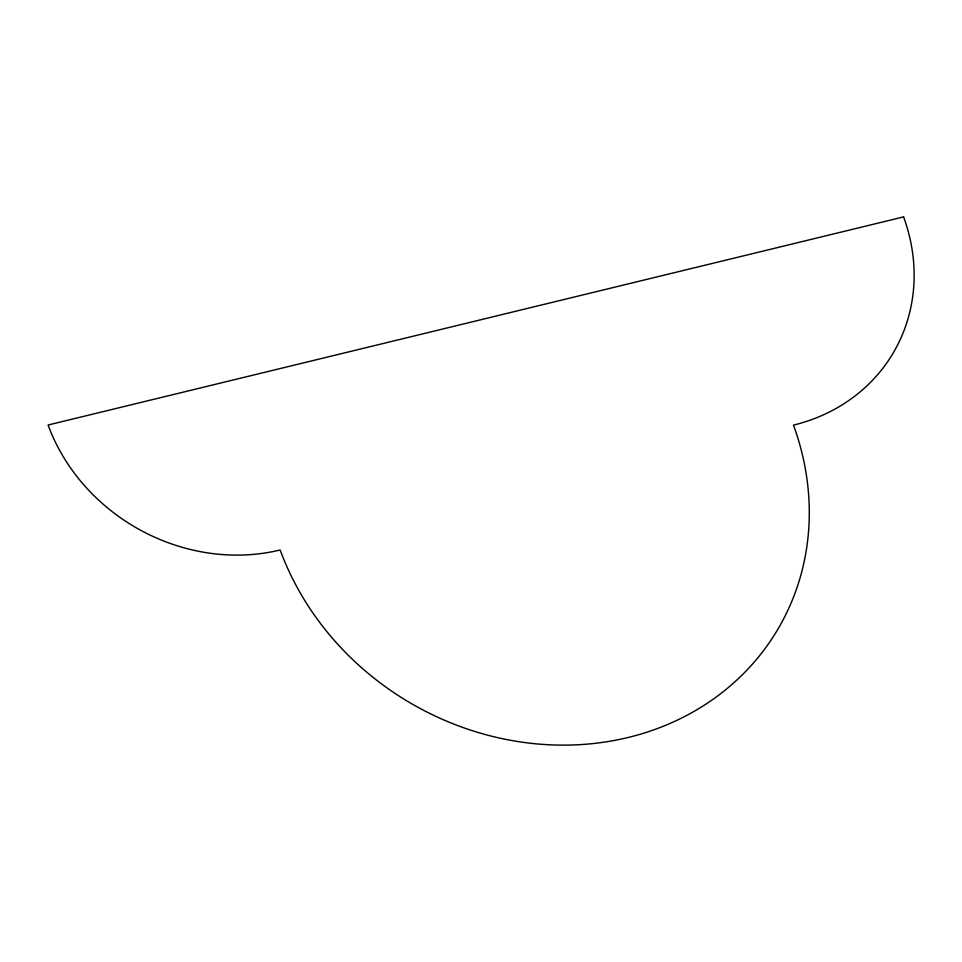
<?xml version="1.0" encoding="UTF-8"?>
<svg xmlns="http://www.w3.org/2000/svg" width="962" height="962" viewBox="0 0 962 962"><rect width="100%" height="100%" fill="white"/><g stroke="black" fill="none" stroke-linecap="round" stroke-linejoin="round"><path stroke-width="1.44" d="M903.595 216.907L48.1 425.012A186.4 166.522 30 0 0 280.17 549.987A279.605 249.795 30 0 0 628.294 737.445A279.605 249.795 30 0 0 793.47 425.12A186.4 166.522 30 0 0 903.595 216.907"/></g></svg>
